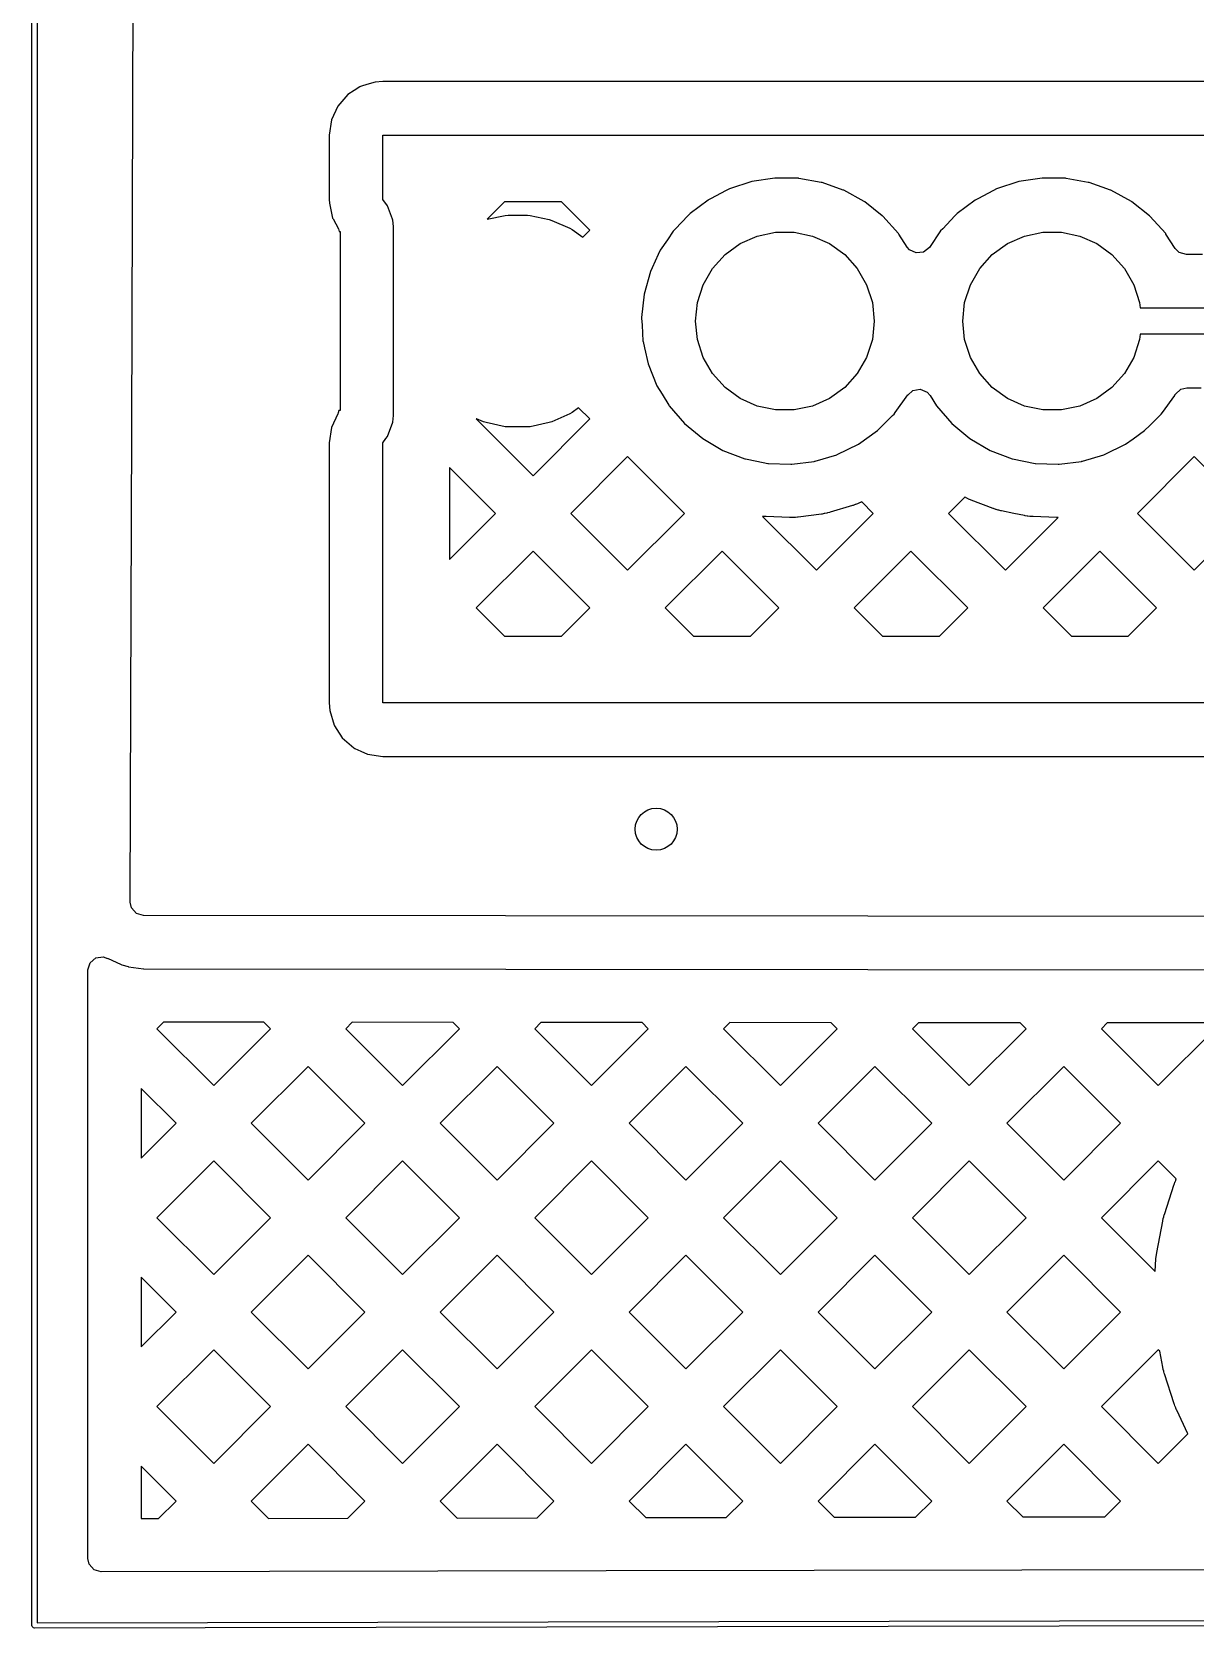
# Model space of a CAD drawing. Extents: x 54.1 to 108.3, y -71.2 to -40.8.
# Drawn here: x 54.06 to 65.12, y -71.19 to -56.02 of the extents above; entities that cross this region are included whole.
import ezdxf

# ---------------------------------------------------------------- set-up
doc = ezdxf.new("R2010")
doc.units = 0
doc.layers.add('BLACK', color=7, linetype='CONTINUOUS')

msp = doc.modelspace()

# ---------------------------------------------------------------- linework, layer by layer
at = {"layer": 'BLACK', "linetype": 'CONTINUOUS'}
for p, q in [((54.065, -71.17), (54.065, -40.87)), ((54.115, -40.895), (54.115, -71.145)), ((55.0145, -59.791), (55.0296, -54.9756)), ((57.1281, -56.577), (57.0673, -56.6161)), ((57.1814, -56.5428), (57.1281, -56.577)), ((57.189, -56.5379), (57.1814, -56.5428)), ((57.1814, -56.5428), (57.1814, -56.5428)), ((57.1976, -56.5354), (57.189, -56.5379)), ((57.2504, -56.5199), (57.1976, -56.5354)), ((57.1976, -56.5354), (57.1976, -56.5354)), ((57.3277, -56.4972), (57.2504, -56.5199)), ((57.4, -56.492), (57.3277, -56.4972)), ((65.766, -56.492), (57.4, -56.492)), ((56.9726, -56.7254), (56.9126, -56.8569)), ((57.0673, -56.6161), (56.9726, -56.7254)), ((56.9126, -56.8569), (56.892, -57)), ((56.892, -57), (56.892, -57.6128)), ((57.4, -57.6128), (57.4, -57)), ((57.4, -57), (65.766, -57)), ((60.6958, -57.5124), (60.6654, -57.5281)), ((60.9081, -57.443), (60.6958, -57.5124)), ((61.1289, -57.4092), (60.9081, -57.443)), ((61.1341, -57.4092), (61.1289, -57.4092)), ((61.2785, -57.411), (61.1341, -57.4092)), ((61.1341, -57.4092), (61.1341, -57.4092)), ((61.3523, -57.4119), (61.2785, -57.411)), ((61.3574, -57.4128), (61.3523, -57.4119)), ((61.5671, -57.4502), (61.3574, -57.4128)), ((61.3574, -57.4128), (61.3574, -57.4128)), ((61.5722, -57.4511), (61.5671, -57.4502)), ((61.5671, -57.4502), (61.5671, -57.4502)), ((61.5771, -57.4528), (61.5722, -57.4511)), ((61.7779, -57.5239), (61.5771, -57.4528)), ((61.5771, -57.4528), (61.5771, -57.4528)), ((63.2358, -57.5124), (63.2054, -57.5281)), ((63.4481, -57.443), (63.2358, -57.5124)), ((63.6689, -57.4092), (63.4481, -57.443)), ((63.6741, -57.4092), (63.6689, -57.4092)), ((63.8185, -57.411), (63.6741, -57.4092)), ((63.6741, -57.4092), (63.6741, -57.4092)), ((63.8923, -57.4119), (63.8185, -57.411)), ((63.8974, -57.4128), (63.8923, -57.4119)), ((64.1071, -57.4502), (63.8974, -57.4128)), ((63.8974, -57.4128), (63.8974, -57.4128)), ((64.1122, -57.4511), (64.1071, -57.4502)), ((64.1071, -57.4502), (64.1071, -57.4502)), ((64.1171, -57.4528), (64.1122, -57.4511)), ((64.3179, -57.5239), (64.1171, -57.4528)), ((64.1171, -57.4528), (64.1171, -57.4528)), ((56.892, -57.6128), (56.8933, -57.6493)), ((56.8933, -57.6493), (56.9241, -57.7906)), ((57.4446, -57.6723), (57.4, -57.6128)), ((58.5594, -57.634), (58.3918, -57.8016)), ((59.1, -57.634), (58.5594, -57.634)), ((59.3699, -57.9039), (59.1, -57.634)), ((60.4935, -57.6186), (60.3231, -57.7465)), ((60.4976, -57.6155), (60.4935, -57.6186)), ((60.4935, -57.6186), (60.4935, -57.6186)), ((60.5168, -57.6055), (60.4976, -57.6155)), ((60.6654, -57.5281), (60.5168, -57.6055)), ((61.7828, -57.5256), (61.7779, -57.5239)), ((61.7779, -57.5239), (61.7779, -57.5239)), ((61.9784, -57.6336), (61.7828, -57.5256)), ((61.9824, -57.6368), (61.9784, -57.6336)), ((62.1496, -57.7688), (61.9824, -57.6368)), ((61.9824, -57.6368), (61.9824, -57.6368)), ((63.0335, -57.6186), (62.8631, -57.7465)), ((63.0376, -57.6155), (63.0335, -57.6186)), ((63.0335, -57.6186), (63.0335, -57.6186)), ((63.0568, -57.6055), (63.0376, -57.6155)), ((63.2054, -57.5281), (63.0568, -57.6055)), ((64.3228, -57.5256), (64.3179, -57.5239)), ((64.3179, -57.5239), (64.3179, -57.5239)), ((64.5184, -57.6336), (64.3228, -57.5256)), ((64.5224, -57.6368), (64.5184, -57.6336)), ((64.6896, -57.7688), (64.5224, -57.6368)), ((64.5224, -57.6368), (64.5224, -57.6368)), ((56.9241, -57.7906), (56.9285, -57.7985)), ((56.9285, -57.7985), (56.9285, -57.7985)), ((56.9285, -57.7985), (56.9791, -57.891)), ((57.4931, -57.8016), (57.4446, -57.6723)), ((57.4957, -57.8087), (57.4931, -57.8016)), ((57.5025, -57.8709), (57.4957, -57.8087)), ((58.3918, -57.8016), (58.5652, -57.7648)), ((58.5652, -57.7648), (58.5914, -57.762)), ((58.5914, -57.762), (58.7766, -57.762)), ((58.7766, -57.762), (58.8028, -57.7648)), ((58.8028, -57.7648), (58.9839, -57.8033)), ((58.9839, -57.8033), (59.009, -57.8114)), ((59.009, -57.8114), (59.1782, -57.8867)), ((60.3006, -57.7688), (60.184, -57.8909)), ((60.319, -57.7496), (60.3006, -57.7688)), ((60.3231, -57.7465), (60.319, -57.7496)), ((62.1496, -57.7689), (62.1496, -57.7688)), ((62.1537, -57.7721), (62.1496, -57.7689)), ((62.304, -57.9373), (62.1537, -57.7721)), ((62.8406, -57.7688), (62.724, -57.8909)), ((62.859, -57.7496), (62.8406, -57.7688)), ((62.8631, -57.7465), (62.859, -57.7496)), ((64.6896, -57.7689), (64.6896, -57.7688)), ((64.6937, -57.7721), (64.6896, -57.7689)), ((64.844, -57.9373), (64.6937, -57.7721)), ((56.9791, -57.891), (56.9862, -57.919)), ((56.9862, -57.919), (56.994, -57.919)), ((56.994, -57.919), (56.994, -57.9495)), ((56.994, -57.9495), (56.9945, -57.9515)), ((56.9945, -57.9515), (56.9945, -59.5799)), ((57.5025, -59.6671), (57.5025, -57.8709)), ((59.1782, -57.8867), (59.201, -57.8999)), ((59.201, -57.8999), (59.3012, -57.9727)), ((59.3012, -57.9727), (59.3699, -57.9039)), ((60.1617, -57.9154), (60.1063, -57.9966)), ((60.1646, -57.9111), (60.1617, -57.9154)), ((60.1617, -57.9154), (60.1617, -57.9154)), ((60.184, -57.8909), (60.1646, -57.9111)), ((60.799, -58.0329), (60.9613, -57.9606)), ((60.9613, -57.9606), (61.1352, -57.9237)), ((61.1352, -57.9237), (61.3128, -57.9237)), ((61.3128, -57.9237), (61.4867, -57.9606)), ((61.4867, -57.9606), (61.649, -58.0329)), ((62.3068, -57.9416), (62.304, -57.9373)), ((62.3873, -58.0661), (62.3068, -57.9416)), ((62.3068, -57.9416), (62.3068, -57.9416)), ((62.7046, -57.9111), (62.5972, -58.0686)), ((62.724, -57.8909), (62.7046, -57.9111)), ((63.339, -58.0329), (63.5013, -57.9606)), ((63.5013, -57.9606), (63.6752, -57.9237)), ((63.6752, -57.9237), (63.8528, -57.9237)), ((63.8528, -57.9237), (64.0267, -57.9606)), ((64.0267, -57.9606), (64.189, -58.0329)), ((64.8468, -57.9416), (64.844, -57.9373)), ((64.935, -58.0779), (64.8468, -57.9416)), ((64.8468, -57.9416), (64.8468, -57.9416)), ((60.0387, -58.0957), (60.0203, -58.1355)), ((60.1063, -57.9966), (60.0387, -58.0957)), ((60.6552, -58.1373), (60.799, -58.0329)), ((61.649, -58.0329), (61.7928, -58.1373)), ((62.408, -58.0905), (62.3873, -58.0661)), ((62.4718, -58.1218), (62.408, -58.0905)), ((62.5423, -58.1136), (62.4718, -58.1218)), ((62.5972, -58.0686), (62.5423, -58.1136)), ((63.1952, -58.1373), (63.339, -58.0329)), ((64.189, -58.0329), (64.3328, -58.1373)), ((64.9727, -58.1155), (64.935, -58.0779)), ((65.0408, -58.1355), (64.9727, -58.1155)), ((59.9617, -58.2617), (59.9447, -58.2983)), ((60.0203, -58.1355), (59.9617, -58.2617)), ((60.4475, -58.4233), (60.5363, -58.2694)), ((60.5363, -58.2694), (60.6552, -58.1373)), ((61.7928, -58.1373), (61.9117, -58.2694)), ((61.9117, -58.2694), (62.0005, -58.4233)), ((62.9875, -58.4233), (63.0763, -58.2694)), ((63.0763, -58.2694), (63.1952, -58.1373)), ((64.3328, -58.1373), (64.4517, -58.2694)), ((64.4517, -58.2694), (64.5405, -58.4233)), ((65.1934, -58.1355), (65.0408, -58.1355)), ((59.9447, -58.2983), (59.885, -58.5136)), ((60.3926, -58.5923), (60.4475, -58.4233)), ((62.0005, -58.4233), (62.0554, -58.5923)), ((62.9326, -58.5923), (62.9875, -58.4233)), ((64.5405, -58.4233), (64.5954, -58.5923)), ((59.885, -58.5136), (59.8613, -58.7357)), ((60.374, -58.769), (60.3926, -58.5923)), ((62.0554, -58.5923), (62.074, -58.769)), ((62.914, -58.769), (62.9326, -58.5923)), ((64.5954, -58.5923), (64.6009, -58.644)), ((64.6009, -58.644), (65.2355, -58.644)), ((59.8613, -58.7357), (59.8615, -58.7408)), ((59.8615, -58.7408), (59.8615, -58.7409)), ((59.8615, -58.7409), (59.8654, -58.8071)), ((59.8654, -58.8071), (59.8741, -58.9587)), ((60.3926, -58.9457), (60.374, -58.769)), ((62.074, -58.769), (62.0554, -58.9457)), ((62.9326, -58.9457), (62.914, -58.769)), ((59.8741, -58.9587), (59.8752, -58.9638)), ((59.8752, -58.9638), (59.8752, -58.9638)), ((59.8752, -58.9638), (59.8888, -59.0239)), ((59.8888, -59.0239), (59.9232, -59.1766)), ((60.4475, -59.1147), (60.3926, -58.9457)), ((62.0554, -58.9457), (62.0005, -59.1147)), ((62.9875, -59.1147), (62.9326, -58.9457)), ((64.5954, -58.9457), (64.5405, -59.1147)), ((64.6009, -58.894), (64.5954, -58.9457)), ((65.2355, -58.894), (64.6009, -58.894)), ((59.9232, -59.1766), (60.0073, -59.3836)), ((60.5363, -59.2686), (60.4475, -59.1147)), ((62.0005, -59.1147), (61.9117, -59.2686)), ((63.0763, -59.2686), (62.9875, -59.1147)), ((64.5405, -59.1147), (64.4517, -59.2686)), ((60.6552, -59.4007), (60.5363, -59.2686)), ((61.9117, -59.2686), (61.7928, -59.4007)), ((63.1952, -59.4007), (63.0763, -59.2686)), ((64.4517, -59.2686), (64.3328, -59.4007)), ((60.0073, -59.3836), (60.0563, -59.4636)), ((60.0563, -59.4636), (60.1213, -59.5697)), ((60.799, -59.5051), (60.6552, -59.4007)), ((61.7928, -59.4007), (61.649, -59.5051)), ((62.2724, -59.6381), (62.3925, -59.4711)), ((62.3925, -59.4711), (62.3938, -59.472)), ((62.3938, -59.472), (62.4406, -59.4289)), ((62.4406, -59.4289), (62.5106, -59.4166)), ((62.5106, -59.4166), (62.576, -59.4441)), ((62.576, -59.4441), (62.6039, -59.476)), ((62.6039, -59.476), (62.664, -59.5741)), ((63.339, -59.5051), (63.1952, -59.4007)), ((64.3328, -59.4007), (64.189, -59.5051)), ((64.8124, -59.6381), (64.9294, -59.4753)), ((64.9294, -59.4753), (64.9325, -59.4711)), ((64.9325, -59.4711), (64.9347, -59.4664)), ((64.9347, -59.4664), (64.9364, -59.4636)), ((64.9364, -59.4636), (64.9887, -59.4155)), ((64.9887, -59.4155), (65.0445, -59.4025)), ((65.0445, -59.4025), (65.1815, -59.4025)), ((56.9841, -59.619), (56.978, -59.6422)), ((56.994, -59.619), (56.9841, -59.619)), ((56.9945, -59.5799), (56.994, -59.5818)), ((56.994, -59.5818), (56.994, -59.619)), ((59.263, -59.5931), (59.201, -59.6381)), ((59.3699, -59.7), (59.263, -59.5931)), ((60.1213, -59.5697), (60.124, -59.5741)), ((60.124, -59.5741), (60.2702, -59.7429)), ((60.9613, -59.5774), (60.799, -59.5051)), ((61.1352, -59.6143), (60.9613, -59.5774)), ((61.3128, -59.6143), (61.1352, -59.6143)), ((61.4867, -59.5774), (61.3128, -59.6143)), ((61.649, -59.5051), (61.4867, -59.5774)), ((62.664, -59.5741), (62.8102, -59.7429)), ((63.5013, -59.5774), (63.339, -59.5051)), ((63.6752, -59.6143), (63.5013, -59.5774)), ((63.8528, -59.6143), (63.6752, -59.6143)), ((64.0267, -59.5774), (63.8528, -59.6143)), ((64.189, -59.5051), (64.0267, -59.5774)), ((56.9126, -59.7821), (56.892, -59.9252)), ((56.9726, -59.6506), (56.9126, -59.7821)), ((56.9759, -59.646), (56.9726, -59.6506)), ((56.978, -59.6422), (56.9759, -59.646)), ((57.4446, -59.8657), (57.4957, -59.7293)), ((57.4957, -59.7293), (57.4989, -59.7)), ((57.4989, -59.7), (57.5025, -59.6671)), ((58.2925, -59.697), (58.2895, -59.7)), ((58.2895, -59.7), (58.8297, -60.2402)), ((58.359, -59.7266), (58.2925, -59.697)), ((58.3841, -59.7347), (58.359, -59.7266)), ((58.5652, -59.7732), (58.3841, -59.7347)), ((58.5914, -59.776), (58.5652, -59.7732)), ((58.7766, -59.776), (58.5914, -59.776)), ((58.8028, -59.7732), (58.7766, -59.776)), ((58.9839, -59.7347), (58.8028, -59.7732)), ((58.8297, -60.2402), (59.3699, -59.7)), ((59.009, -59.7266), (58.9839, -59.7347)), ((59.1782, -59.6513), (59.009, -59.7266)), ((59.201, -59.6381), (59.1782, -59.6513)), ((60.2702, -59.7429), (60.4421, -59.8856)), ((62.1039, -59.8102), (62.153, -59.7612)), ((62.153, -59.7612), (62.2474, -59.6671)), ((62.2474, -59.6671), (62.2621, -59.6525)), ((62.2621, -59.6525), (62.2724, -59.6381)), ((62.8102, -59.7429), (62.9821, -59.8856)), ((64.6439, -59.8102), (64.693, -59.7612)), ((64.693, -59.7612), (64.7874, -59.6671)), ((64.7874, -59.6671), (64.8021, -59.6525)), ((64.8021, -59.6525), (64.8124, -59.6381)), ((55.0063, -62.4), (55.0145, -59.791)), ((56.892, -59.9252), (56.892, -62.4)), ((57.4, -59.9252), (57.4297, -59.8856)), ((57.4, -62.4), (57.4, -59.9252)), ((57.4297, -59.8856), (57.4446, -59.8657)), ((60.4421, -59.8856), (60.635, -59.9983)), ((61.7214, -60.0382), (61.922, -59.9399)), ((61.922, -59.9399), (62.1039, -59.8102)), ((62.9821, -59.8856), (63.175, -59.9983)), ((64.2614, -60.0382), (64.462, -59.9399)), ((64.462, -59.9399), (64.5335, -59.8889)), ((64.5335, -59.8889), (64.6439, -59.8102)), ((59.7277, -60.0578), (59.1875, -60.598)), ((60.268, -60.598), (59.7277, -60.0578)), ((60.635, -59.9983), (60.8437, -60.078)), ((60.8437, -60.078), (60.8488, -60.0791)), ((60.8488, -60.0791), (60.8488, -60.0791)), ((60.8488, -60.0791), (60.956, -60.1009)), ((61.5124, -60.1009), (61.7164, -60.0397)), ((61.7164, -60.0397), (61.7214, -60.0382)), ((61.7164, -60.0397), (61.7164, -60.0397)), ((63.175, -59.9983), (63.3837, -60.078)), ((63.3837, -60.078), (63.3888, -60.0791)), ((63.3888, -60.0791), (63.3888, -60.0791)), ((63.3888, -60.0791), (63.496, -60.1009)), ((64.0524, -60.1009), (64.2564, -60.0397)), ((64.2564, -60.0397), (64.2614, -60.0382)), ((64.2564, -60.0397), (64.2564, -60.0397)), ((65.1159, -60.0578), (64.5757, -60.598)), ((65.6561, -60.598), (65.1159, -60.0578)), ((58.4719, -60.598), (58.034, -60.1601)), ((58.034, -60.1601), (58.034, -61.0359)), ((60.956, -60.1009), (61.0626, -60.1226)), ((61.0626, -60.1226), (61.0678, -60.1228)), ((61.0678, -60.1228), (61.0678, -60.1228)), ((61.0678, -60.1228), (61.2807, -60.1306)), ((61.2807, -60.1306), (61.2807, -60.1306)), ((61.2807, -60.1306), (61.2858, -60.1308)), ((61.2858, -60.1308), (61.291, -60.1301)), ((61.291, -60.1301), (61.5023, -60.103)), ((61.291, -60.1301), (61.291, -60.1301)), ((61.5023, -60.103), (61.5074, -60.1024)), ((61.5023, -60.103), (61.5023, -60.103)), ((61.5074, -60.1024), (61.5124, -60.1009)), ((63.496, -60.1009), (63.6026, -60.1226)), ((63.6026, -60.1226), (63.6078, -60.1228)), ((63.6078, -60.1228), (63.6078, -60.1228)), ((63.6078, -60.1228), (63.8207, -60.1306)), ((63.8207, -60.1306), (63.8207, -60.1306)), ((63.8207, -60.1306), (63.8258, -60.1308)), ((63.8258, -60.1308), (63.831, -60.1301)), ((63.831, -60.1301), (64.0423, -60.103)), ((63.831, -60.1301), (63.831, -60.1301)), ((64.0423, -60.103), (64.0474, -60.1024)), ((64.0423, -60.103), (64.0423, -60.103)), ((64.0474, -60.1024), (64.0524, -60.1009)), ((61.8668, -60.5228), (61.6528, -60.587)), ((61.8717, -60.5212), (61.8668, -60.5228)), ((61.8914, -60.5144), (61.8717, -60.5212)), ((61.8963, -60.5127), (61.8914, -60.5144)), ((61.9155, -60.5051), (61.8963, -60.5127)), ((61.9203, -60.5031), (61.9155, -60.5051)), ((61.9393, -60.4948), (61.9203, -60.5031)), ((61.944, -60.4926), (61.9393, -60.4948)), ((61.9538, -60.4878), (61.944, -60.4926)), ((62.064, -60.598), (61.9538, -60.4878)), ((62.9345, -60.4432), (62.7796, -60.598)), ((62.9426, -60.4475), (62.9345, -60.4432)), ((62.9472, -60.4498), (62.9426, -60.4475)), ((62.9659, -60.4587), (62.9472, -60.4498)), ((62.9706, -60.4609), (62.9659, -60.4587)), ((62.9897, -60.4691), (62.9706, -60.4609)), ((62.9945, -60.471), (62.9897, -60.4691)), ((63.2032, -60.5507), (62.9945, -60.471)), ((58.034, -61.0359), (58.4719, -60.598)), ((59.1875, -60.598), (59.7277, -61.1383)), ((59.7277, -61.1383), (60.2404, -60.6256)), ((60.2404, -60.6256), (60.268, -60.598)), ((61.013, -60.6258), (61.0111, -60.6256)), ((61.0111, -60.6256), (61.5238, -61.1383)), ((61.0181, -60.6263), (61.013, -60.6258)), ((61.0389, -60.6279), (61.0181, -60.6263)), ((61.0441, -60.6282), (61.0389, -60.6279)), ((61.2673, -60.6364), (61.0441, -60.6282)), ((61.2725, -60.6365), (61.2673, -60.6364)), ((61.2933, -60.6364), (61.2725, -60.6365)), ((61.2984, -60.6363), (61.2933, -60.6364)), ((61.3191, -60.6353), (61.2984, -60.6363)), ((61.3242, -60.635), (61.3191, -60.6353)), ((61.345, -60.6332), (61.3242, -60.635)), ((61.3501, -60.6327), (61.345, -60.6332)), ((61.5717, -60.6043), (61.3501, -60.6327)), ((61.5238, -61.1383), (62.064, -60.598)), ((61.5768, -60.6035), (61.5717, -60.6043)), ((61.5974, -60.6), (61.5768, -60.6035)), ((61.6024, -60.599), (61.5974, -60.6)), ((61.6226, -60.5948), (61.6024, -60.599)), ((61.6277, -60.5936), (61.6226, -60.5948)), ((61.6478, -60.5884), (61.6277, -60.5936)), ((61.6528, -60.587), (61.6478, -60.5884)), ((62.7796, -60.598), (63.3198, -61.1383)), ((63.2081, -60.5525), (63.2032, -60.5507)), ((63.2278, -60.5591), (63.2081, -60.5525)), ((63.2327, -60.5607), (63.2278, -60.5591)), ((63.2526, -60.5664), (63.2327, -60.5607)), ((63.2575, -60.5678), (63.2526, -60.5664)), ((63.2778, -60.5727), (63.2575, -60.5678)), ((63.2828, -60.5739), (63.2778, -60.5727)), ((63.4015, -60.598), (63.2828, -60.5739)), ((63.3198, -61.1383), (63.8216, -60.6365)), ((63.5017, -60.6184), (63.4015, -60.598)), ((63.5068, -60.6193), (63.5017, -60.6184)), ((63.5274, -60.6226), (63.5068, -60.6193)), ((63.5325, -60.6234), (63.5274, -60.6226)), ((63.553, -60.6258), (63.5325, -60.6234)), ((63.5581, -60.6263), (63.553, -60.6258)), ((63.5789, -60.6279), (63.5581, -60.6263)), ((63.5841, -60.6282), (63.5789, -60.6279)), ((63.8073, -60.6364), (63.5841, -60.6282)), ((63.8125, -60.6365), (63.8073, -60.6364)), ((63.8216, -60.6365), (63.8125, -60.6365)), ((64.5757, -60.598), (65.1159, -61.1383)), ((65.1159, -61.1383), (65.6561, -60.598)), ((58.8297, -60.9558), (58.2895, -61.4961)), ((59.3699, -61.4961), (58.8297, -60.9558)), ((60.6258, -60.9558), (60.0855, -61.4961)), ((61.166, -61.4961), (60.6258, -60.9558)), ((62.4218, -60.9558), (61.8816, -61.4961)), ((62.962, -61.4961), (62.4218, -60.9558)), ((64.2179, -60.9558), (63.6776, -61.4961)), ((64.7581, -61.4961), (64.2179, -60.9558)), ((58.2895, -61.4961), (58.5594, -61.766)), ((59.1, -61.766), (59.3699, -61.4961)), ((60.0855, -61.4961), (60.3555, -61.766)), ((60.8961, -61.766), (61.166, -61.4961)), ((61.8816, -61.4961), (62.1515, -61.766)), ((62.6921, -61.766), (62.9621, -61.4961)), ((62.9621, -61.4961), (62.962, -61.4961)), ((63.6776, -61.4961), (63.9476, -61.766)), ((64.4882, -61.766), (64.7581, -61.4961)), ((58.5594, -61.766), (59.1, -61.766)), ((60.3555, -61.766), (60.8961, -61.766)), ((62.1515, -61.766), (62.6921, -61.766)), ((63.9476, -61.766), (64.4882, -61.766)), ((55.0004, -64.2937), (55.0063, -62.4)), ((56.892, -62.4), (56.8972, -62.4723)), ((56.8972, -62.4723), (56.9379, -62.611)), ((66.8928, -62.4), (57.4, -62.4)), ((56.9379, -62.611), (56.9428, -62.6186)), ((56.9428, -62.6186), (56.9428, -62.6186)), ((56.9428, -62.6186), (56.9644, -62.6523)), ((56.9644, -62.6523), (57.0161, -62.7327)), ((57.0161, -62.7327), (57.1254, -62.8274)), ((57.1254, -62.8274), (57.1336, -62.8311)), ((57.1336, -62.8311), (57.1336, -62.8311)), ((57.1336, -62.8311), (57.1907, -62.8572)), ((57.1907, -62.8572), (57.2569, -62.8874)), ((57.2569, -62.8874), (57.4, -62.908)), ((57.4, -62.908), (66.8928, -62.908)), ((55.0117, -64.3464), (55.0004, -64.2937)), ((55.0582, -64.4), (55.0117, -64.3464)), ((55.1263, -64.4201), (55.0582, -64.4)), ((81.0458, -64.4411), (55.1263, -64.4201)), ((54.598, -64.9374), (54.618, -64.8693)), ((54.598, -70.5348), (54.598, -64.9374)), ((54.618, -64.8693), (54.6717, -64.8228)), ((54.6717, -64.8228), (54.7419, -64.8127)), ((54.7419, -64.8127), (54.7828, -64.828)), ((54.7828, -64.828), (54.7832, -64.8272)), ((54.7832, -64.8272), (54.9147, -64.8874)), ((54.9147, -64.8874), (54.919, -64.8886)), ((54.919, -64.8886), (54.919, -64.8886)), ((54.919, -64.8886), (54.9785, -64.9061)), ((54.9785, -64.9061), (54.9785, -64.9061)), ((54.9785, -64.9061), (54.9828, -64.9074)), ((54.9828, -64.9074), (55.1259, -64.9281)), ((55.1259, -64.9281), (55.1304, -64.9281)), ((55.1304, -64.9281), (55.1304, -64.9281)), ((55.1304, -64.9281), (81.0454, -64.9491)), ((55.3155, -65.4343), (55.2526, -65.4971)), ((55.2526, -65.4971), (55.7929, -66.0374)), ((56.271, -65.435), (55.3155, -65.4343)), ((55.7929, -66.0374), (56.3331, -65.4971)), ((56.3331, -65.4971), (56.271, -65.435)), ((57.1101, -65.4357), (57.0487, -65.4971)), ((57.0487, -65.4971), (57.5889, -66.0374)), ((58.0685, -65.4365), (57.1101, -65.4357)), ((57.5889, -66.0374), (58.1292, -65.4971)), ((58.1292, -65.4971), (58.0685, -65.4365)), ((58.9047, -65.4372), (58.8448, -65.4971)), ((58.8448, -65.4971), (59.385, -66.0374)), ((59.866, -65.438), (58.9047, -65.4372)), ((59.385, -66.0374), (59.9252, -65.4971)), ((59.9252, -65.4971), (59.866, -65.438)), ((60.6993, -65.4386), (60.6408, -65.4971)), ((60.6408, -65.4971), (61.181, -66.0374)), ((61.6635, -65.4394), (60.6993, -65.4386)), ((61.181, -66.0374), (61.7213, -65.4971)), ((61.7213, -65.4971), (61.6635, -65.4394)), ((62.4939, -65.4401), (62.4369, -65.4971)), ((62.4369, -65.4971), (62.9771, -66.0374)), ((63.4611, -65.4409), (62.4939, -65.4401)), ((62.9771, -66.0374), (63.5173, -65.4971)), ((63.5173, -65.4971), (63.4611, -65.4409)), ((63.5173, -65.4971), (63.5173, -65.4971)), ((64.2885, -65.4415), (64.2329, -65.4971)), ((64.2329, -65.4971), (64.7731, -66.0374)), ((65.2586, -65.4423), (64.2885, -65.4415)), ((64.7731, -66.0374), (65.3134, -65.4971)), ((56.6909, -65.8549), (56.1507, -66.3952)), ((57.2311, -66.3952), (56.6909, -65.8549)), ((58.487, -65.8549), (57.9467, -66.3952)), ((59.0272, -66.3952), (58.487, -65.8549)), ((60.283, -65.8549), (59.7428, -66.3952)), ((60.8232, -66.3952), (60.283, -65.8549)), ((62.0791, -65.8549), (61.5388, -66.3952)), ((62.6193, -66.3952), (62.0791, -65.8549)), ((63.8751, -65.8549), (63.3349, -66.3952)), ((64.4153, -66.3952), (63.8751, -65.8549)), ((55.4351, -66.3952), (55.104, -66.0641)), ((55.104, -66.0641), (55.104, -66.7262)), ((55.104, -66.7262), (55.4351, -66.3952)), ((56.1507, -66.3952), (56.6909, -66.9354)), ((56.6909, -66.9354), (57.2311, -66.3952)), ((57.9467, -66.3952), (58.487, -66.9354)), ((58.487, -66.9354), (59.0272, -66.3952)), ((59.0272, -66.3952), (59.0272, -66.3952)), ((59.7428, -66.3952), (60.283, -66.9354)), ((60.283, -66.9354), (60.8232, -66.3952)), ((61.5388, -66.3952), (62.0791, -66.9354)), ((62.0791, -66.9354), (62.6193, -66.3952)), ((62.6193, -66.3952), (62.6193, -66.3952)), ((63.3349, -66.3952), (63.8751, -66.9354)), ((63.8751, -66.9354), (64.4153, -66.3952)), ((55.7929, -66.753), (55.2526, -67.2932)), ((56.3331, -67.2932), (55.7929, -66.753)), ((57.5889, -66.753), (57.0487, -67.2932)), ((58.1292, -67.2932), (57.5889, -66.753)), ((59.385, -66.753), (58.8448, -67.2932)), ((59.9252, -67.2932), (59.385, -66.753)), ((61.181, -66.753), (60.6408, -67.2932)), ((61.7213, -67.2932), (61.181, -66.753)), ((62.9771, -66.753), (62.4369, -67.2932)), ((63.5173, -67.2932), (62.9771, -66.753)), ((64.7731, -66.753), (64.2329, -67.2932)), ((64.9451, -66.9249), (64.7731, -66.753)), ((64.8318, -67.2636), (64.9254, -66.9754)), ((64.9254, -66.9754), (64.9267, -66.9717)), ((64.9267, -66.9717), (64.9321, -66.9567)), ((64.9321, -66.9567), (64.9335, -66.953)), ((64.9335, -66.953), (64.9393, -66.9383)), ((64.9393, -66.9383), (64.9409, -66.9346)), ((64.9409, -66.9346), (64.9451, -66.9249)), ((55.2526, -67.2932), (55.7929, -67.8334)), ((55.7929, -67.8334), (56.3331, -67.2932)), ((57.0487, -67.2932), (57.5889, -67.8334)), ((57.5889, -67.8334), (58.1292, -67.2932)), ((58.1292, -67.2932), (58.1292, -67.2932)), ((58.8448, -67.2932), (59.385, -67.8334)), ((59.385, -67.8334), (59.9252, -67.2932)), ((59.9252, -67.2932), (59.9252, -67.2932)), ((60.6408, -67.2932), (61.181, -67.8334)), ((61.181, -67.8334), (61.7213, -67.2932)), ((62.4369, -67.2932), (62.9771, -67.8334)), ((62.9771, -67.8334), (63.5173, -67.2932)), ((63.5173, -67.2932), (63.5173, -67.2932)), ((64.2329, -67.2932), (64.7438, -67.8041)), ((64.7592, -67.6228), (64.816, -67.3252)), ((64.816, -67.3252), (64.8168, -67.3213)), ((64.8168, -67.3213), (64.8203, -67.3057)), ((64.8203, -67.3057), (64.8212, -67.3019)), ((64.8212, -67.3019), (64.8251, -67.2865)), ((64.8251, -67.2865), (64.8262, -67.2827)), ((64.8262, -67.2827), (64.8306, -67.2674)), ((64.8306, -67.2674), (64.8318, -67.2636)), ((56.6909, -67.651), (56.1507, -68.1912)), ((57.2311, -68.1912), (56.6909, -67.651)), ((58.487, -67.651), (57.9467, -68.1912)), ((59.0272, -68.1912), (58.487, -67.651)), ((60.283, -67.651), (59.7428, -68.1912)), ((60.8232, -68.1912), (60.283, -67.651)), ((62.0791, -67.651), (61.5388, -68.1912)), ((62.6193, -68.1912), (62.0791, -67.651)), ((63.8751, -67.651), (63.3349, -68.1912)), ((64.4153, -68.1912), (63.8751, -67.651)), ((64.7516, -67.6819), (64.7531, -67.666)), ((64.7531, -67.666), (64.7535, -67.6621)), ((64.7535, -67.6621), (64.7555, -67.6464)), ((64.7555, -67.6464), (64.7561, -67.6424)), ((64.7561, -67.6424), (64.7585, -67.6267)), ((64.7585, -67.6267), (64.7592, -67.6228)), ((64.7438, -67.8041), (64.7513, -67.6858)), ((64.7513, -67.6858), (64.7516, -67.6819)), ((55.4351, -68.1912), (55.104, -67.8601)), ((55.104, -67.8601), (55.104, -68.5223)), ((55.104, -68.5223), (55.4351, -68.1912)), ((56.1507, -68.1912), (56.6909, -68.7314)), ((56.6909, -68.7314), (57.2311, -68.1912)), ((57.9467, -68.1912), (58.487, -68.7314)), ((58.487, -68.7314), (59.0272, -68.1912)), ((59.0272, -68.1912), (59.0272, -68.1912)), ((59.7428, -68.1912), (60.283, -68.7314)), ((60.283, -68.7314), (60.8232, -68.1912)), ((61.5388, -68.1912), (62.0791, -68.7314)), ((62.0791, -68.7314), (62.6193, -68.1912)), ((62.6193, -68.1912), (62.6193, -68.1912)), ((63.3349, -68.1912), (63.8751, -68.7314)), ((63.8751, -68.7314), (64.4153, -68.1912)), ((55.7929, -68.549), (55.2526, -69.0892)), ((56.3331, -69.0892), (55.7929, -68.549)), ((57.5889, -68.549), (57.0487, -69.0892)), ((58.1292, -69.0892), (57.5889, -68.549)), ((59.385, -68.549), (58.8448, -69.0892)), ((59.9252, -69.0892), (59.385, -68.549)), ((61.181, -68.549), (60.6408, -69.0892)), ((61.7213, -69.0892), (61.181, -68.549)), ((62.9771, -68.549), (62.4369, -69.0892)), ((63.5173, -69.0892), (62.9771, -68.549)), ((64.7731, -68.549), (64.2329, -69.0892)), ((64.787, -68.5629), (64.7731, -68.549)), ((64.816, -68.7148), (64.787, -68.5629)), ((64.8168, -68.7187), (64.816, -68.7148)), ((64.8203, -68.7343), (64.8168, -68.7187)), ((64.8212, -68.7381), (64.8203, -68.7343)), ((64.8251, -68.7535), (64.8212, -68.7381)), ((64.8262, -68.7573), (64.8251, -68.7535)), ((64.8306, -68.7726), (64.8262, -68.7573)), ((64.8318, -68.7764), (64.8306, -68.7726)), ((64.9254, -69.0646), (64.8318, -68.7764)), ((55.2526, -69.0892), (55.7929, -69.6295)), ((55.7929, -69.6295), (56.3331, -69.0892)), ((57.0487, -69.0892), (57.5889, -69.6295)), ((57.5889, -69.6295), (58.1292, -69.0892)), ((58.1292, -69.0892), (58.1292, -69.0892)), ((58.8448, -69.0892), (59.385, -69.6295)), ((59.385, -69.6295), (59.9252, -69.0892)), ((59.9252, -69.0892), (59.9252, -69.0892)), ((60.6408, -69.0892), (61.181, -69.6295)), ((61.181, -69.6295), (61.7213, -69.0892)), ((62.4369, -69.0892), (62.9771, -69.6295)), ((62.9771, -69.6295), (63.5173, -69.0892)), ((63.5173, -69.0892), (63.5173, -69.0892)), ((64.2329, -69.0892), (64.7731, -69.6295)), ((64.9267, -69.0683), (64.9254, -69.0646)), ((64.9321, -69.0833), (64.9267, -69.0683)), ((64.9335, -69.087), (64.9321, -69.0833)), ((64.9393, -69.1017), (64.9335, -69.087)), ((64.9409, -69.1054), (64.9393, -69.1017)), ((64.9472, -69.12), (64.9409, -69.1054)), ((64.9488, -69.1236), (64.9472, -69.12)), ((65.0545, -69.3481), (64.9488, -69.1236)), ((64.7731, -69.6295), (65.0545, -69.3481)), ((56.6909, -69.447), (56.1507, -69.9873)), ((57.2311, -69.9873), (56.6909, -69.447)), ((58.487, -69.447), (57.9467, -69.9873)), ((59.0272, -69.9873), (58.487, -69.447)), ((60.283, -69.447), (59.7428, -69.9873)), ((60.8232, -69.9873), (60.283, -69.447)), ((62.0791, -69.447), (61.5388, -69.9873)), ((62.6193, -69.9873), (62.0791, -69.447)), ((63.8751, -69.447), (63.3349, -69.9873)), ((64.4153, -69.9873), (63.8751, -69.447)), ((55.4351, -69.9873), (55.104, -69.6562)), ((55.104, -69.6562), (55.104, -70.1541)), ((55.2685, -70.1538), (55.4351, -69.9873)), ((56.1507, -69.9873), (56.3153, -70.1519)), ((57.0679, -70.1505), (57.2311, -69.9873)), ((57.9467, -69.9873), (58.108, -70.1486)), ((58.8673, -70.1472), (59.0272, -69.9873)), ((59.7428, -69.9873), (59.9008, -70.1453)), ((60.6666, -70.1439), (60.8232, -69.9873)), ((61.5388, -69.9873), (61.6935, -70.142)), ((62.466, -70.1405), (62.6193, -69.9873)), ((62.6193, -69.9873), (62.6193, -69.9873)), ((63.3349, -69.9873), (63.4863, -70.1387)), ((64.2654, -70.1372), (64.4153, -69.9873)), ((55.104, -70.1541), (55.2685, -70.1538)), ((56.3153, -70.1519), (57.0679, -70.1505)), ((58.108, -70.1486), (58.8673, -70.1472)), ((59.9008, -70.1453), (60.6666, -70.1439)), ((61.6935, -70.142), (62.466, -70.1405)), ((63.4863, -70.1387), (64.2654, -70.1372)), ((54.6095, -70.5874), (54.598, -70.5348)), ((54.6561, -70.641), (54.6095, -70.5874)), ((54.7242, -70.6608), (54.6561, -70.641)), ((59.524, -70.652), (54.7242, -70.6608)), ((67.166, -70.6379), (59.524, -70.652)), ((54.0687, -71.1788), (54.065, -71.17)), ((54.065, -71.17), (54.065, -71.17)), ((54.065, -71.17), (54.065, -71.17)), ((108.29, -71.095), (54.09, -71.195)), ((54.115, -71.145), (108.265, -71.045)), ((54.0723, -71.1877), (54.0687, -71.1788)), ((54.0724, -71.1877), (54.0723, -71.1877)), ((54.0723, -71.1877), (54.0723, -71.1877)), ((54.0813, -71.1914), (54.0724, -71.1877)), ((54.09, -71.195), (54.0813, -71.1914)), ((54.09, -71.195), (54.09, -71.195)), ((54.09, -71.195), (54.09, -71.195))]:
    msp.add_line(p, q, dxfattribs=at)
at = {"layer": 'BLACK'}
msp.add_circle((60, -63.6), 0.2, dxfattribs=at)

doc.saveas('drawing.dxf')
